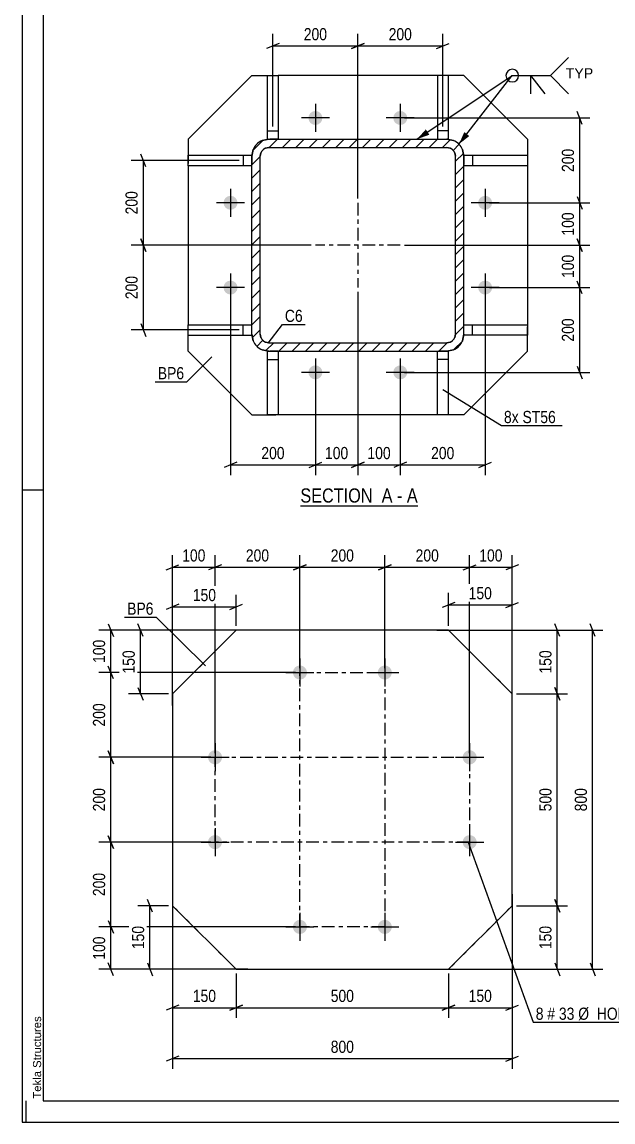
# Model space of a CAD drawing. Header units: millimetres. Extents: x 0 to 841, y 0 to 594.
# Drawn here: x 0 to 139.2, y 0 to 259.4 of the extents above; entities that cross this region are included whole.
import ezdxf

# ---------------------------------------------------------------- set-up
doc = ezdxf.new("R2010")
doc.units = ezdxf.units.MM
doc.linetypes.add('DXK_LINE_DOT2', pattern=[3.9198, 1.9599, -1.9599])
doc.linetypes.add('DXK_LINE_DOT3', pattern=[5.9187, 2.979, -0.9799, 0.9799, -0.9799])
doc.styles.add('Arial', font='ARIAL.TTF', dxfattribs={"height": 0.2})
doc.styles.add('Arial Narrow', font='ARIALN.TTF', dxfattribs={"height": 0.2})

# ---------------------------------------------------------------- blocks, each defined once
blk = doc.blocks.new('Unknown-682121906-1161')
at = {"color": 5, "linetype": 'Continuous'}
for p, q in [((0, 594), (0, 0)), ((5, 589), (5, 5)), ((5, 149), (0, 149)), ((1, 0), (1, 5)), ((5, 5), (836, 5)), ((0, 0), (841, 0))]:
    blk.add_line(p, q, dxfattribs=at)
at = {"color": 174, "linetype": 'Continuous', "style": 'Arial'}
blk.add_text('Tekla Structures', height=1.9102, rotation=90, dxfattribs=at).set_placement((4.5, 5.5))
blk = doc.blocks.new('Unknown-682121906-13 - 5292')
at = {"color": 6, "linetype": 'Continuous'}
blk.add_line((65.59, 145.34), (93.24, 145.34), dxfattribs=at)
at = {"color": 0, "linetype": 'Continuous'}
blk.add_wipeout([(83.7, 146.09), (83.7, 149.59), (65.59, 149.59), (65.59, 146.09)], dxfattribs=at)
at = {"color": 7, "linetype": 'Continuous', "style": 'Arial Narrow'}
blk.add_text('SECTION ', height=3.34, dxfattribs=at).set_placement((65.59, 146.09))
at = {"color": 0, "linetype": 'Continuous'}
blk.add_wipeout([(87.31, 146.09), (87.31, 149.59), (84.75, 149.59), (84.75, 146.09)], dxfattribs=at)
blk.add_wipeout([(89.63, 146.09), (89.63, 149.59), (88.36, 149.59), (88.36, 146.09)], dxfattribs=at)
at = {"color": 7, "linetype": 'Continuous', "style": 'Arial Narrow'}
blk.add_text('A', height=3.34, dxfattribs=at).set_placement((84.75, 146.09))
at = {"color": 0, "linetype": 'Continuous'}
blk.add_wipeout([(93.24, 146.09), (93.24, 149.59), (90.68, 149.59), (90.68, 146.09)], dxfattribs=at)
at = {"color": 7, "linetype": 'Continuous', "style": 'Arial Narrow'}
for s, p in [('A', (90.68, 146.09)), ('-', (88.36, 146.09))]:
    blk.add_text(s, height=3.34, dxfattribs=at).set_placement(p)
blk = doc.blocks.new('Part-682121906-5334 - 5292')
at = {"color": 2, "linetype": 'Continuous'}
for p, q in [((104.13, 188.05), (119.13, 188.05)), ((106.13, 185.55), (106.13, 188.05)), ((119.13, 188.05), (119.13, 185.55)), ((104.13, 185.55), (104.13, 185.8)), ((119.13, 185.55), (104.13, 185.55))]:
    blk.add_line(p, q, dxfattribs=at)
at = {"color": 7, "linetype": 'DXK_LINE_DOT2'}
blk.add_line((104.13, 185.8), (104.13, 188.05), dxfattribs=at)
blk = doc.blocks.new('Bolt-682121906-5303 - 5292')
at = {"linetype": 'Continuous'}
for points in [[(70.78, 236.8, -1), (67.48, 236.8, -1)], [(90.78, 236.8, -1), (87.48, 236.8, -1)], [(50.78, 216.8, -1), (47.48, 216.8, -1)], [(110.78, 216.8, -1), (107.48, 216.8, -1)], [(50.78, 196.8, -1), (47.48, 196.8, -1)], [(110.78, 196.8, -1), (107.48, 196.8, -1)], [(70.78, 176.8, -1), (67.48, 176.8, -1)], [(90.78, 176.8, -1), (87.48, 176.8, -1)]]:
    blk.add_hatch(color=1, dxfattribs=at).paths.add_polyline_path(points)
at = {"color": 1, "linetype": 'Continuous'}
for p, q in [((69.13, 240.1), (69.13, 233.5)), ((89.13, 240.1), (89.13, 233.5)), ((72.43, 236.8), (65.83, 236.8)), ((92.43, 236.8), (85.83, 236.8)), ((49.13, 220.1), (49.13, 213.5)), ((109.13, 220.1), (109.13, 213.5)), ((52.43, 216.8), (45.83, 216.8)), ((112.43, 216.8), (105.83, 216.8)), ((49.13, 200.1), (49.13, 193.5)), ((109.13, 200.1), (109.13, 193.5)), ((52.43, 196.8), (45.83, 196.8)), ((112.43, 196.8), (105.83, 196.8)), ((69.13, 180.1), (69.13, 173.5)), ((89.13, 180.1), (89.13, 173.5)), ((72.43, 176.8), (65.83, 176.8)), ((92.43, 176.8), (85.83, 176.8))]:
    blk.add_line(p, q, dxfattribs=at)
blk = doc.blocks.new('Part-682121906-5344 - 5292')
at = {"color": 2, "linetype": 'Continuous'}
for p, q in [((39.13, 185.55), (39.13, 188.05)), ((39.13, 188.05), (54.13, 188.05)), ((52.13, 185.55), (52.13, 188.05)), ((39.13, 185.55), (54.13, 185.55)), ((54.13, 185.55), (54.13, 185.81))]:
    blk.add_line(p, q, dxfattribs=at)
at = {"color": 7, "linetype": 'DXK_LINE_DOT2'}
blk.add_line((54.13, 185.81), (54.13, 188.05), dxfattribs=at)
blk = doc.blocks.new('Part-682121906-5328 - 5292')
at = {"linetype": 'Continuous'}
h = blk.add_hatch(dxfattribs=at)
h.set_pattern_fill('', scale=0.7, style=0, pattern_type=0)
h.set_pattern_definition([(45, (101.661, 182.1073), (-1.571545, 1.571545), [])])
h.paths.add_polyline_path([(100.13, 181.8), (101.66, 182.11), (102.96, 182.97), (103.83, 184.27), (104.13, 185.8), (104.13, 227.8), (103.83, 229.33), (102.96, 230.63), (101.66, 231.5), (100.13, 231.8), (58.13, 231.8), (56.6, 231.5), (55.3, 230.63), (54.43, 229.33), (54.13, 227.8), (54.13, 185.8), (54.43, 184.27), (55.3, 182.97), (56.6, 182.11), (58.13, 181.8)])
h.paths.add_polyline_path([(57.36, 183.96), (56.72, 184.39), (56.28, 185.04), (56.13, 185.8), (56.13, 227.8), (56.28, 228.57), (56.72, 229.22), (57.36, 229.65), (58.13, 229.8), (100.13, 229.8), (100.9, 229.65), (101.54, 229.22), (101.98, 228.57), (102.13, 227.8), (102.13, 185.8), (101.98, 185.04), (101.54, 184.39), (100.9, 183.96), (100.13, 183.8), (58.13, 183.8)])
at = {"color": 7, "linetype": 'DXK_LINE_DOT2'}
for p, q in [((56.6, 231.5), (58.13, 231.8)), ((58.13, 231.8), (100.13, 231.8)), ((100.13, 231.8), (101.66, 231.5)), ((54.13, 227.8), (54.43, 229.33)), ((56.28, 228.57), (56.13, 227.8)), ((58.13, 229.8), (57.36, 229.65)), ((58.13, 229.8), (100.13, 229.8)), ((100.9, 229.65), (100.13, 229.8)), ((102.13, 227.8), (101.98, 228.57)), ((103.83, 229.33), (104.13, 227.8)), ((54.13, 185.8), (54.13, 227.8)), ((56.13, 185.8), (56.13, 227.8)), ((102.13, 185.8), (102.13, 227.8)), ((104.13, 185.8), (104.13, 227.8)), ((54.43, 184.27), (54.13, 185.8)), ((56.13, 185.8), (56.28, 185.04)), ((101.98, 185.04), (102.13, 185.8)), ((104.13, 185.8), (103.83, 184.27)), ((58.13, 181.8), (56.6, 182.11)), ((57.36, 183.96), (58.13, 183.8)), ((58.13, 183.8), (100.13, 183.8)), ((58.13, 181.8), (100.13, 181.8)), ((100.13, 183.8), (100.9, 183.96)), ((101.66, 182.11), (100.13, 181.8))]:
    blk.add_line(p, q, dxfattribs=at)
at = {"color": 2, "linetype": 'Continuous'}
for p, q in [((58.13, 231.8), (56.6, 231.5)), ((58.13, 231.8), (100.13, 231.8)), ((101.66, 231.5), (100.13, 231.8)), ((54.43, 229.33), (54.13, 227.8)), ((56.13, 227.8), (56.28, 228.57)), ((57.36, 229.65), (58.13, 229.8)), ((58.13, 229.8), (100.13, 229.8)), ((100.13, 229.8), (100.9, 229.65)), ((101.98, 228.57), (102.13, 227.8)), ((104.13, 227.8), (103.83, 229.33)), ((54.13, 185.8), (54.13, 227.8)), ((56.13, 185.8), (56.13, 227.8)), ((102.13, 185.8), (102.13, 227.8)), ((104.13, 185.8), (104.13, 227.8)), ((54.13, 185.8), (54.43, 184.27)), ((56.28, 185.04), (56.13, 185.8)), ((102.13, 185.8), (101.98, 185.04)), ((103.83, 184.27), (104.13, 185.8)), ((56.6, 182.11), (58.13, 181.8)), ((58.13, 183.8), (57.36, 183.96)), ((58.13, 183.8), (100.13, 183.8)), ((58.13, 181.8), (100.13, 181.8)), ((100.9, 183.96), (100.13, 183.8)), ((100.13, 181.8), (101.66, 182.11))]:
    blk.add_line(p, q, dxfattribs=at)
at = {"color": 7, "linetype": 'DXK_LINE_DOT3'}
for p, q in [((79.13, 216.8), (79.13, 196.8)), ((89.13, 206.8), (69.13, 206.8))]:
    blk.add_line(p, q, dxfattribs=at)
at = {"color": 7, "linetype": 'DXK_LINE_DOT2'}
for centre, radius, start, end in [((58.13, 227.8), 4, 112.5, 157.5), ((100.13, 227.8), 4, 22.5, 67.5), ((58.13, 227.8), 2, 112.5, 157.5), ((100.13, 227.8), 2, 22.5, 67.5), ((58.13, 185.8), 4, 202.5, 247.5), ((58.13, 185.8), 2, 202.5, 247.5), ((100.13, 185.8), 2, 292.5, 337.5), ((100.13, 185.8), 4, 292.5, 337.5)]:
    blk.add_arc(centre, radius, start, end, dxfattribs=at)
at = {"color": 2, "linetype": 'Continuous'}
for centre, radius, start, end in [((58.13, 227.8), 4, 112.5, 157.5), ((100.13, 227.8), 4, 22.5, 67.5), ((58.13, 227.8), 2, 112.5, 157.5), ((100.13, 227.8), 2, 22.5, 67.5), ((58.13, 185.8), 4, 202.5, 247.5), ((58.13, 185.8), 2, 202.5, 247.5), ((100.13, 185.8), 2, 292.5, 337.5), ((100.13, 185.8), 4, 292.5, 337.5)]:
    blk.add_arc(centre, radius, start, end, dxfattribs=at)
blk = doc.blocks.new('Part-682121906-5339 - 5292')
at = {"color": 2, "linetype": 'Continuous'}
for p, q in [((104.13, 228.05), (104.13, 227.8)), ((104.13, 228.05), (119.13, 228.05)), ((106.13, 228.05), (106.13, 225.55)), ((119.13, 228.05), (119.13, 225.55)), ((119.13, 225.55), (104.13, 225.55))]:
    blk.add_line(p, q, dxfattribs=at)
at = {"color": 7, "linetype": 'DXK_LINE_DOT2'}
blk.add_line((104.13, 227.8), (104.13, 225.55), dxfattribs=at)
blk = doc.blocks.new('Part-682121906-5349 - 5292')
at = {"color": 2, "linetype": 'Continuous'}
for p, q in [((39.13, 225.55), (39.13, 228.05)), ((39.13, 228.05), (54.13, 228.05)), ((52.13, 228.05), (52.13, 225.55)), ((54.13, 228.05), (54.13, 227.8)), ((54.13, 225.55), (39.13, 225.55))]:
    blk.add_line(p, q, dxfattribs=at)
at = {"color": 7, "linetype": 'DXK_LINE_DOT2'}
blk.add_line((54.13, 227.8), (54.13, 225.55), dxfattribs=at)
blk = doc.blocks.new('Part-682121906-5354 - 5292')
at = {"color": 2, "linetype": 'Continuous'}
for p, q in [((57.88, 231.8), (57.88, 246.8)), ((57.88, 246.8), (60.38, 246.8)), ((60.38, 246.8), (60.38, 231.8)), ((57.88, 233.8), (60.38, 233.8)), ((57.88, 231.8), (58.13, 231.8))]:
    blk.add_line(p, q, dxfattribs=at)
at = {"color": 7, "linetype": 'DXK_LINE_DOT2'}
blk.add_line((60.38, 231.8), (58.13, 231.8), dxfattribs=at)
blk = doc.blocks.new('Part-682121906-5359 - 5292')
at = {"color": 2, "linetype": 'Continuous'}
for p, q in [((97.88, 246.8), (97.88, 231.8)), ((100.38, 246.8), (97.88, 246.8)), ((100.38, 246.8), (100.38, 231.8)), ((100.38, 233.8), (97.88, 233.8)), ((100.38, 231.8), (100.13, 231.8))]:
    blk.add_line(p, q, dxfattribs=at)
at = {"color": 7, "linetype": 'DXK_LINE_DOT2'}
blk.add_line((97.88, 231.8), (100.13, 231.8), dxfattribs=at)
blk = doc.blocks.new('Part-682121906-5364 - 5292')
at = {"color": 2, "linetype": 'Continuous'}
for p, q in [((57.88, 166.8), (57.88, 181.8)), ((57.88, 181.8), (58.13, 181.8)), ((60.38, 181.8), (60.38, 166.8)), ((57.88, 179.8), (60.38, 179.8)), ((60.38, 166.8), (57.88, 166.8))]:
    blk.add_line(p, q, dxfattribs=at)
at = {"color": 7, "linetype": 'DXK_LINE_DOT2'}
blk.add_line((60.38, 181.8), (58.13, 181.8), dxfattribs=at)
blk = doc.blocks.new('Part-682121906-5369 - 5292')
at = {"color": 2, "linetype": 'Continuous'}
for p, q in [((97.88, 166.8), (97.88, 181.8)), ((100.13, 181.8), (100.38, 181.8)), ((100.38, 181.8), (100.38, 166.8)), ((100.38, 179.8), (97.88, 179.8)), ((100.38, 166.8), (97.88, 166.8))]:
    blk.add_line(p, q, dxfattribs=at)
at = {"color": 7, "linetype": 'DXK_LINE_DOT2'}
blk.add_line((100.13, 181.8), (97.88, 181.8), dxfattribs=at)
blk = doc.blocks.new('Part-682121906-5418 - 5292')
at = {"color": 2, "linetype": 'Continuous'}
for p, q in [((39.13, 231.8), (54.13, 246.8)), ((54.13, 246.8), (57.88, 246.8)), ((97.88, 246.8), (60.38, 246.8)), ((104.13, 246.8), (100.38, 246.8)), ((119.13, 231.8), (104.13, 246.8)), ((39.13, 231.8), (39.13, 228.05)), ((119.13, 231.8), (119.13, 228.05)), ((39.13, 225.55), (39.13, 188.05)), ((119.13, 225.55), (119.13, 188.05)), ((39.13, 181.8), (39.13, 185.55)), ((119.13, 181.8), (119.13, 185.55)), ((39.13, 181.8), (54.13, 166.8)), ((119.13, 181.8), (104.13, 166.8)), ((54.13, 166.8), (57.88, 166.8)), ((97.88, 166.8), (60.38, 166.8)), ((104.13, 166.8), (100.38, 166.8))]:
    blk.add_line(p, q, dxfattribs=at)
at = {"color": 7, "linetype": 'DXK_LINE_DOT2'}
for p, q in [((57.88, 246.8), (60.38, 246.8)), ((100.38, 246.8), (97.88, 246.8)), ((39.13, 228.05), (39.13, 225.55)), ((119.13, 228.05), (119.13, 225.55)), ((39.13, 185.55), (39.13, 188.05)), ((119.13, 185.55), (119.13, 188.05)), ((57.88, 166.8), (60.38, 166.8)), ((100.38, 166.8), (97.88, 166.8))]:
    blk.add_line(p, q, dxfattribs=at)
blk = doc.blocks.new('Part-682121906-3629 - 3613')
at = {"color": 2, "linetype": 'Continuous'}
for p, q in [((50.48, 116.01), (35.48, 101.01)), ((50.48, 116.01), (50.48, 116.01)), ((100.48, 116.01), (50.48, 116.01)), ((100.48, 116.01), (100.48, 116.01)), ((115.48, 101.01), (100.48, 116.01)), ((35.48, 101.01), (35.48, 51.01)), ((115.48, 51.01), (115.48, 101.01)), ((35.48, 51.01), (35.48, 51.01)), ((35.48, 51.01), (50.48, 36.01)), ((100.49, 36.01), (115.48, 51.01)), ((50.48, 36.01), (100.49, 36.01)), ((50.48, 36.01), (50.48, 36.01)), ((100.49, 36.01), (100.49, 36.01))]:
    blk.add_line(p, q, dxfattribs=at)
at = {"color": 7, "linetype": 'DXK_LINE_DOT2'}
for p, q in [((35.48, 101.01), (50.48, 116.01)), ((100.48, 116.01), (50.48, 116.01)), ((115.48, 101.01), (100.48, 116.01)), ((50.48, 36.01), (35.48, 51.01)), ((100.49, 36.01), (115.48, 51.01)), ((50.48, 36.01), (100.49, 36.01))]:
    blk.add_line(p, q, dxfattribs=at)
blk = doc.blocks.new('Bolt-682121906-3662 - 3613')
at = {"linetype": 'Continuous'}
for points in [[(65.48, 107.66), (65.83, 107.62), (66.16, 107.52), (66.45, 107.34), (66.71, 107.11), (66.91, 106.83), (67.05, 106.52), (67.13, 106.18), (67.13, 105.84), (67.05, 105.5), (66.91, 105.18), (66.71, 104.9), (66.45, 104.67), (66.16, 104.5), (65.83, 104.39), (65.48, 104.36), (65.14, 104.39), (64.81, 104.5), (64.51, 104.67), (64.26, 104.9), (64.06, 105.18), (63.92, 105.5), (63.84, 105.84), (63.84, 106.18), (63.92, 106.52), (64.06, 106.83), (64.26, 107.11), (64.51, 107.34), (64.81, 107.52), (65.14, 107.62)], [(85.48, 107.66), (85.83, 107.62), (86.16, 107.52), (86.45, 107.34), (86.71, 107.11), (86.91, 106.83), (87.05, 106.52), (87.13, 106.18), (87.13, 105.84), (87.05, 105.5), (86.91, 105.18), (86.71, 104.9), (86.45, 104.67), (86.16, 104.5), (85.83, 104.39), (85.48, 104.36), (85.14, 104.39), (84.81, 104.5), (84.51, 104.67), (84.26, 104.9), (84.06, 105.18), (83.92, 105.5), (83.84, 105.84), (83.84, 106.18), (83.92, 106.52), (84.06, 106.83), (84.26, 107.11), (84.51, 107.34), (84.81, 107.52), (85.14, 107.62)], [(45.48, 87.66), (45.83, 87.62), (46.16, 87.52), (46.45, 87.34), (46.71, 87.11), (46.91, 86.83), (47.05, 86.52), (47.13, 86.18), (47.13, 85.84), (47.05, 85.5), (46.91, 85.18), (46.71, 84.9), (46.45, 84.67), (46.16, 84.5), (45.83, 84.39), (45.48, 84.36), (45.14, 84.39), (44.81, 84.5), (44.51, 84.67), (44.26, 84.9), (44.06, 85.18), (43.92, 85.5), (43.84, 85.84), (43.84, 86.18), (43.92, 86.52), (44.06, 86.83), (44.26, 87.11), (44.51, 87.34), (44.81, 87.52), (45.14, 87.62)], [(105.48, 87.66), (105.83, 87.62), (106.16, 87.52), (106.45, 87.34), (106.71, 87.11), (106.91, 86.83), (107.05, 86.52), (107.13, 86.18), (107.13, 85.84), (107.05, 85.5), (106.91, 85.18), (106.71, 84.9), (106.45, 84.67), (106.16, 84.5), (105.83, 84.39), (105.48, 84.36), (105.14, 84.39), (104.81, 84.5), (104.51, 84.67), (104.26, 84.9), (104.06, 85.18), (103.92, 85.5), (103.84, 85.84), (103.84, 86.18), (103.92, 86.52), (104.06, 86.83), (104.26, 87.11), (104.51, 87.34), (104.81, 87.52), (105.14, 87.62)], [(45.48, 67.66), (45.83, 67.62), (46.16, 67.52), (46.45, 67.34), (46.71, 67.11), (46.91, 66.83), (47.05, 66.52), (47.13, 66.18), (47.13, 65.84), (47.05, 65.5), (46.91, 65.18), (46.71, 64.9), (46.45, 64.67), (46.16, 64.5), (45.83, 64.39), (45.48, 64.36), (45.14, 64.39), (44.81, 64.5), (44.51, 64.67), (44.26, 64.9), (44.06, 65.18), (43.92, 65.5), (43.84, 65.84), (43.84, 66.18), (43.92, 66.52), (44.06, 66.83), (44.26, 67.11), (44.51, 67.34), (44.81, 67.52), (45.14, 67.62)], [(105.48, 67.66), (105.83, 67.62), (106.16, 67.52), (106.45, 67.34), (106.71, 67.11), (106.91, 66.83), (107.05, 66.52), (107.13, 66.18), (107.13, 65.84), (107.05, 65.5), (106.91, 65.18), (106.71, 64.9), (106.45, 64.67), (106.16, 64.5), (105.83, 64.39), (105.48, 64.36), (105.14, 64.39), (104.81, 64.5), (104.51, 64.67), (104.26, 64.9), (104.06, 65.18), (103.92, 65.5), (103.84, 65.84), (103.84, 66.18), (103.92, 66.52), (104.06, 66.83), (104.26, 67.11), (104.51, 67.34), (104.81, 67.52), (105.14, 67.62)], [(65.48, 47.66), (65.83, 47.62), (66.16, 47.52), (66.45, 47.34), (66.71, 47.11), (66.91, 46.83), (67.05, 46.52), (67.13, 46.18), (67.13, 45.84), (67.05, 45.5), (66.91, 45.18), (66.71, 44.9), (66.45, 44.67), (66.16, 44.5), (65.83, 44.39), (65.48, 44.36), (65.14, 44.39), (64.81, 44.5), (64.51, 44.67), (64.26, 44.9), (64.06, 45.18), (63.92, 45.5), (63.84, 45.84), (63.84, 46.18), (63.92, 46.52), (64.06, 46.83), (64.26, 47.11), (64.51, 47.34), (64.81, 47.52), (65.14, 47.62)], [(85.48, 47.66), (85.83, 47.62), (86.16, 47.52), (86.45, 47.34), (86.71, 47.11), (86.91, 46.83), (87.05, 46.52), (87.13, 46.18), (87.13, 45.84), (87.05, 45.5), (86.91, 45.18), (86.71, 44.9), (86.45, 44.67), (86.16, 44.5), (85.83, 44.39), (85.48, 44.36), (85.14, 44.39), (84.81, 44.5), (84.51, 44.67), (84.26, 44.9), (84.06, 45.18), (83.92, 45.5), (83.84, 45.84), (83.84, 46.18), (83.92, 46.52), (84.06, 46.83), (84.26, 47.11), (84.51, 47.34), (84.81, 47.52), (85.14, 47.62)]]:
    blk.add_hatch(color=1, dxfattribs=at).paths.add_polyline_path(points)
at = {"color": 1, "linetype": 'Continuous'}
for p, q in [((65.48, 109.31), (65.48, 102.71)), ((85.48, 109.31), (85.48, 102.71)), ((62.18, 106.01), (68.78, 106.01)), ((82.18, 106.01), (88.78, 106.01)), ((45.48, 89.31), (45.48, 82.71)), ((105.48, 89.31), (105.48, 82.71)), ((42.18, 86.01), (48.78, 86.01)), ((102.18, 86.01), (108.78, 86.01)), ((45.48, 69.31), (45.48, 62.71)), ((105.48, 69.31), (105.48, 62.71)), ((42.18, 66.01), (48.78, 66.01)), ((102.18, 66.01), (108.78, 66.01)), ((65.48, 49.31), (65.48, 42.71)), ((85.48, 49.31), (85.48, 42.71)), ((62.18, 46.01), (68.78, 46.01)), ((82.18, 46.01), (88.78, 46.01))]:
    blk.add_line(p, q, dxfattribs=at)
blk = doc.blocks.new('Rectangle-682121906-3859 - 3613')
at = {"color": 1, "linetype": 'DXK_LINE_DOT3'}
blk.add_lwpolyline([(65.48, 106.01), (85.48, 106.01), (85.48, 46.01), (65.48, 46.01), (65.48, 106.01)], close=True, dxfattribs=at)
blk = doc.blocks.new('Rectangle-682121906-3863 - 3613')
at = {"color": 1, "linetype": 'DXK_LINE_DOT3'}
blk.add_lwpolyline([(45.48, 86.01), (105.48, 86.01), (105.48, 66.01), (45.48, 66.01), (45.48, 86.01)], close=True, dxfattribs=at)
blk = doc.blocks.new('StraightDimension-682121906-33317 - 5292')
at = {"color": 7, "linetype": 'Continuous'}
for p, q in [((132.01, 195.3), (130.81, 198.3)), ((110.13, 196.8), (133.81, 196.8)), ((131.41, 176.8), (131.41, 196.8)), ((90.13, 176.8), (133.81, 176.8)), ((130.81, 178.3), (132.01, 175.3))]:
    blk.add_line(p, q, dxfattribs=at)
at = {"color": 0}
blk.add_wipeout([(130.66, 190.14), (126.46, 190.14), (126.46, 183.46), (130.66, 183.46)], dxfattribs=at)
at = {"color": 3, "style": 'Arial Narrow'}
blk.add_text('200', height=2.863, rotation=90.0002, dxfattribs=at).set_placement((130.06, 184.06))
blk = doc.blocks.new('StraightDimension-682121906-5427 - 5292')
at = {"color": 7, "linetype": 'Continuous'}
for p, q in [((60.63, 254.38), (57.63, 253.18)), ((59.13, 234.8), (59.13, 256.63)), ((77.63, 253.18), (80.63, 254.38)), ((79.13, 217.8), (79.13, 256.63)), ((59.13, 253.78), (79.13, 253.78))]:
    blk.add_line(p, q, dxfattribs=at)
at = {"color": 0}
blk.add_wipeout([(72.47, 254.53), (72.47, 258.73), (65.79, 258.73), (65.79, 254.53)], dxfattribs=at)
at = {"color": 3, "style": 'Arial Narrow'}
blk.add_text('200', height=2.863, dxfattribs=at).set_placement((66.39, 255.13))
blk = doc.blocks.new('StraightDimension-682121906-33414 - 5292')
at = {"color": 7, "linetype": 'Continuous'}
for p, q in [((79.13, 195.8), (79.13, 152.59)), ((89.13, 175.8), (89.13, 152.59)), ((77.63, 154.39), (80.63, 155.59)), ((79.13, 154.99), (89.13, 154.99)), ((90.63, 155.59), (87.63, 154.39))]:
    blk.add_line(p, q, dxfattribs=at)
at = {"color": 0}
blk.add_wipeout([(87.47, 155.74), (87.47, 159.94), (80.79, 159.94), (80.79, 155.74)], dxfattribs=at)
at = {"color": 3, "style": 'Arial Narrow'}
blk.add_text('100', height=2.863, dxfattribs=at).set_placement((81.39, 156.34))
blk = doc.blocks.new('StraightDimension-682121906-5442 - 5292')
at = {"color": 7, "linetype": 'Continuous'}
for p, q in [((80.63, 254.38), (77.63, 253.18)), ((79.13, 217.8), (79.13, 256.63)), ((97.63, 253.18), (100.63, 254.38)), ((99.13, 234.8), (99.13, 256.63)), ((79.13, 253.78), (99.13, 253.78))]:
    blk.add_line(p, q, dxfattribs=at)
at = {"color": 0}
blk.add_wipeout([(92.47, 254.53), (92.47, 258.73), (85.79, 258.73), (85.79, 254.53)], dxfattribs=at)
at = {"color": 3, "style": 'Arial Narrow'}
blk.add_text('200', height=2.863, dxfattribs=at).set_placement((86.39, 255.13))
blk = doc.blocks.new('StraightDimension-682121906-33316 - 5292')
at = {"color": 7, "linetype": 'Continuous'}
for p, q in [((130.81, 208.3), (132.01, 205.3)), ((90.13, 206.8), (133.81, 206.8)), ((131.41, 196.8), (131.41, 206.8)), ((132.01, 195.3), (130.81, 198.3)), ((110.13, 196.8), (133.81, 196.8))]:
    blk.add_line(p, q, dxfattribs=at)
at = {"color": 0}
blk.add_wipeout([(130.66, 205.14), (126.46, 205.14), (126.46, 198.46), (130.66, 198.46)], dxfattribs=at)
at = {"color": 3, "style": 'Arial Narrow'}
blk.add_text('100', height=2.863, rotation=90.0002, dxfattribs=at).set_placement((130.06, 199.06))
blk = doc.blocks.new('StraightDimension-682121906-5481 - 5292')
at = {"color": 7, "linetype": 'Continuous'}
for p, q in [((29.19, 205.3), (27.99, 208.3)), ((68.13, 206.8), (25.74, 206.8)), ((28.59, 186.8), (28.59, 206.8)), ((51.13, 186.8), (25.74, 186.8)), ((27.99, 188.3), (29.19, 185.3))]:
    blk.add_line(p, q, dxfattribs=at)
at = {"color": 0}
blk.add_wipeout([(27.84, 200.14), (23.64, 200.14), (23.64, 193.46), (27.84, 193.46)], dxfattribs=at)
at = {"color": 3, "style": 'Arial Narrow'}
blk.add_text('200', height=2.863, rotation=90.0002, dxfattribs=at).set_placement((27.24, 194.06))
blk = doc.blocks.new('StraightDimension-682121906-5492 - 5292')
at = {"color": 7, "linetype": 'Continuous'}
for p, q in [((51.13, 226.8), (25.74, 226.8)), ((29.19, 225.3), (27.99, 228.3)), ((28.59, 206.8), (28.59, 226.8)), ((27.99, 208.3), (29.19, 205.3)), ((68.13, 206.8), (25.74, 206.8))]:
    blk.add_line(p, q, dxfattribs=at)
at = {"color": 0}
blk.add_wipeout([(27.84, 220.14), (23.64, 220.14), (23.64, 213.46), (27.84, 213.46)], dxfattribs=at)
at = {"color": 3, "style": 'Arial Narrow'}
blk.add_text('200', height=2.863, rotation=90.0002, dxfattribs=at).set_placement((27.24, 214.06))
blk = doc.blocks.new('StraightDimension-682121906-33314 - 5292')
at = {"color": 7, "linetype": 'Continuous'}
for p, q in [((90.13, 236.8), (133.81, 236.8)), ((132.01, 235.3), (130.81, 238.3)), ((131.41, 216.8), (131.41, 236.8)), ((130.81, 218.3), (132.01, 215.3)), ((110.13, 216.8), (133.81, 216.8))]:
    blk.add_line(p, q, dxfattribs=at)
at = {"color": 0}
blk.add_wipeout([(130.66, 230.14), (126.46, 230.14), (126.46, 223.46), (130.66, 223.46)], dxfattribs=at)
at = {"color": 3, "style": 'Arial Narrow'}
blk.add_text('200', height=2.863, rotation=90.0002, dxfattribs=at).set_placement((130.06, 224.06))
blk = doc.blocks.new('StraightDimension-682121906-33315 - 5292')
at = {"color": 7, "linetype": 'Continuous'}
for p, q in [((130.81, 218.3), (132.01, 215.3)), ((110.13, 216.8), (133.81, 216.8)), ((131.41, 206.8), (131.41, 216.8)), ((132.01, 205.3), (130.81, 208.3)), ((90.13, 206.8), (133.81, 206.8))]:
    blk.add_line(p, q, dxfattribs=at)
at = {"color": 0}
blk.add_wipeout([(130.66, 215.14), (126.46, 215.14), (126.46, 208.46), (130.66, 208.46)], dxfattribs=at)
at = {"color": 3, "style": 'Arial Narrow'}
blk.add_text('100', height=2.863, rotation=90.0002, dxfattribs=at).set_placement((130.06, 209.06))
blk = doc.blocks.new('StraightDimension-682121906-33413 - 5292')
at = {"color": 7, "linetype": 'Continuous'}
for p, q in [((109.13, 195.8), (109.13, 152.59)), ((89.13, 175.8), (89.13, 152.59)), ((90.63, 155.59), (87.63, 154.39)), ((89.13, 154.99), (109.13, 154.99)), ((107.63, 154.39), (110.63, 155.59))]:
    blk.add_line(p, q, dxfattribs=at)
at = {"color": 0}
blk.add_wipeout([(102.47, 155.74), (102.47, 159.94), (95.79, 159.94), (95.79, 155.74)], dxfattribs=at)
at = {"color": 3, "style": 'Arial Narrow'}
blk.add_text('200', height=2.863, dxfattribs=at).set_placement((96.39, 156.34))
blk = doc.blocks.new('StraightDimension-682121906-33415 - 5292')
at = {"color": 7, "linetype": 'Continuous'}
for p, q in [((79.13, 195.8), (79.13, 152.59)), ((69.13, 175.8), (69.13, 152.59)), ((67.63, 154.39), (70.63, 155.59)), ((69.13, 154.99), (79.13, 154.99)), ((80.63, 155.59), (77.63, 154.39))]:
    blk.add_line(p, q, dxfattribs=at)
at = {"color": 0}
blk.add_wipeout([(77.47, 155.74), (77.47, 159.94), (70.79, 159.94), (70.79, 155.74)], dxfattribs=at)
at = {"color": 3, "style": 'Arial Narrow'}
blk.add_text('100', height=2.863, dxfattribs=at).set_placement((71.39, 156.34))
blk = doc.blocks.new('StraightDimension-682121906-33416 - 5292')
at = {"color": 7, "linetype": 'Continuous'}
for p, q in [((49.13, 195.8), (49.13, 152.59)), ((69.13, 175.8), (69.13, 152.59)), ((50.63, 155.59), (47.63, 154.39)), ((49.13, 154.99), (69.13, 154.99)), ((67.63, 154.39), (70.63, 155.59))]:
    blk.add_line(p, q, dxfattribs=at)
at = {"color": 0}
blk.add_wipeout([(62.47, 155.74), (62.47, 159.94), (55.79, 159.94), (55.79, 155.74)], dxfattribs=at)
at = {"color": 3, "style": 'Arial Narrow'}
blk.add_text('200', height=2.863, dxfattribs=at).set_placement((56.39, 156.34))
blk = doc.blocks.new('StraightDimension-682121906-3722 - 3613')
at = {"color": 7, "linetype": 'Continuous'}
for p, q in [((20.33, 47.51), (21.53, 44.51)), ((64.48, 46.01), (18.08, 46.01)), ((20.93, 36.01), (20.93, 46.01)), ((21.53, 34.51), (20.33, 37.51)), ((53.23, 36.01), (18.08, 36.01))]:
    blk.add_line(p, q, dxfattribs=at)
at = {"color": 0}
blk.add_wipeout([(20.18, 44.35), (15.98, 44.35), (15.98, 37.67), (20.18, 37.67)], dxfattribs=at)
at = {"color": 3, "style": 'Arial Narrow'}
blk.add_text('100', height=2.863, rotation=90.0002, dxfattribs=at).set_placement((19.58, 38.27))
blk = doc.blocks.new('StraightDimension-682121906-3732 - 3613')
at = {"color": 7, "linetype": 'Continuous'}
for p, q in [((44.48, 86.01), (18.08, 86.01)), ((21.53, 84.51), (20.33, 87.51)), ((20.93, 66.01), (20.93, 86.01)), ((20.33, 67.51), (21.53, 64.51)), ((44.48, 66.01), (18.08, 66.01))]:
    blk.add_line(p, q, dxfattribs=at)
at = {"color": 0}
blk.add_wipeout([(20.18, 79.35), (15.98, 79.35), (15.98, 72.67), (20.18, 72.67)], dxfattribs=at)
at = {"color": 3, "style": 'Arial Narrow'}
blk.add_text('200', height=2.863, rotation=90.0002, dxfattribs=at).set_placement((19.58, 73.27))
blk = doc.blocks.new('StraightDimension-682121906-33941 - 3613')
at = {"color": 7, "linetype": 'Continuous'}
for p, q in [((50.48, 35.01), (50.48, 24.56)), ((100.49, 35.01), (100.49, 24.56)), ((51.98, 27.56), (48.98, 26.36)), ((50.48, 26.96), (100.49, 26.96)), ((98.99, 26.36), (101.99, 27.56))]:
    blk.add_line(p, q, dxfattribs=at)
at = {"color": 0}
blk.add_wipeout([(78.83, 27.71), (78.83, 31.91), (72.14, 31.91), (72.14, 27.71)], dxfattribs=at)
at = {"color": 3, "style": 'Arial Narrow'}
blk.add_text('500', height=2.863, dxfattribs=at).set_placement((72.74, 28.31))
blk = doc.blocks.new('StraightDimension-682121906-3739 - 3613')
at = {"color": 7, "linetype": 'Continuous'}
for p, q in [((21.53, 64.51), (20.33, 67.51)), ((44.48, 66.01), (18.08, 66.01)), ((20.93, 46.01), (20.93, 66.01)), ((20.33, 47.51), (21.53, 44.51)), ((64.48, 46.01), (18.08, 46.01))]:
    blk.add_line(p, q, dxfattribs=at)
at = {"color": 0}
blk.add_wipeout([(20.18, 59.35), (15.98, 59.35), (15.98, 52.67), (20.18, 52.67)], dxfattribs=at)
at = {"color": 3, "style": 'Arial Narrow'}
blk.add_text('200', height=2.863, rotation=90.0002, dxfattribs=at).set_placement((19.58, 53.27))
blk = doc.blocks.new('StraightDimension-682121906-3752 - 3613')
at = {"color": 7, "linetype": 'Continuous'}
for p, q in [((20.33, 117.51), (21.53, 114.51)), ((53.23, 116.01), (18.08, 116.01)), ((20.93, 106.01), (20.93, 116.01)), ((21.53, 104.51), (20.33, 107.51)), ((64.48, 106.01), (18.08, 106.01))]:
    blk.add_line(p, q, dxfattribs=at)
at = {"color": 0}
blk.add_wipeout([(20.18, 114.35), (15.98, 114.35), (15.98, 107.67), (20.18, 107.67)], dxfattribs=at)
at = {"color": 3, "style": 'Arial Narrow'}
blk.add_text('100', height=2.863, rotation=90.0002, dxfattribs=at).set_placement((19.58, 108.27))
blk = doc.blocks.new('StraightDimension-682121906-3762 - 3613')
at = {"color": 7, "linetype": 'Continuous'}
for p, q in [((21.53, 104.51), (20.33, 107.51)), ((64.48, 106.01), (18.08, 106.01)), ((20.93, 86.01), (20.93, 106.01)), ((44.48, 86.01), (18.08, 86.01)), ((20.33, 87.51), (21.53, 84.51))]:
    blk.add_line(p, q, dxfattribs=at)
at = {"color": 0}
blk.add_wipeout([(20.18, 99.35), (15.98, 99.35), (15.98, 92.67), (20.18, 92.67)], dxfattribs=at)
at = {"color": 3, "style": 'Arial Narrow'}
blk.add_text('200', height=2.863, rotation=90.0002, dxfattribs=at).set_placement((19.58, 93.27))
blk = doc.blocks.new('StraightDimension-682121906-3807 - 3613')
at = {"color": 7, "linetype": 'Continuous'}
for p, q in [((35.48, 53.76), (35.48, 12.56)), ((115.48, 53.76), (115.48, 12.56)), ((36.98, 15.56), (33.98, 14.36)), ((35.48, 14.96), (115.48, 14.96)), ((113.98, 14.36), (116.98, 15.56))]:
    blk.add_line(p, q, dxfattribs=at)
at = {"color": 0}
blk.add_wipeout([(78.83, 15.71), (78.83, 19.91), (72.14, 19.91), (72.14, 15.71)], dxfattribs=at)
at = {"color": 3, "style": 'Arial Narrow'}
blk.add_text('800', height=2.863, dxfattribs=at).set_placement((72.74, 16.31))
blk = doc.blocks.new('StraightDimension-682121906-3818 - 3613')
at = {"color": 7, "linetype": 'Continuous'}
for p, q in [((135.06, 114.51), (133.86, 117.51)), ((97.73, 116.01), (136.86, 116.01)), ((134.46, 36.01), (134.46, 116.01)), ((133.86, 37.51), (135.06, 34.51)), ((97.73, 36.01), (136.86, 36.01))]:
    blk.add_line(p, q, dxfattribs=at)
at = {"color": 0}
blk.add_wipeout([(133.71, 79.35), (129.51, 79.35), (129.51, 72.67), (133.71, 72.67)], dxfattribs=at)
at = {"color": 3, "style": 'Arial Narrow'}
blk.add_text('800', height=2.863, rotation=90.0002, dxfattribs=at).set_placement((133.11, 73.27))
blk = doc.blocks.new('StraightDimension-682121906-11195 - 3613')
at = {"color": 7, "linetype": 'Continuous'}
for p, q in [((105.48, 87.01), (105.48, 133.69)), ((115.48, 98.26), (115.48, 133.69)), ((103.98, 130.24), (106.98, 131.44)), ((105.48, 130.84), (115.48, 130.84)), ((116.98, 131.44), (113.98, 130.24))]:
    blk.add_line(p, q, dxfattribs=at)
at = {"color": 0}
blk.add_wipeout([(113.83, 131.59), (113.83, 135.79), (107.14, 135.79), (107.14, 131.59)], dxfattribs=at)
at = {"color": 3, "style": 'Arial Narrow'}
blk.add_text('100', height=2.863, dxfattribs=at).set_placement((107.74, 132.19))
blk = doc.blocks.new('StraightDimension-682121906-34041 - 3613')
at = {"color": 7, "linetype": 'Continuous'}
for p, q in [((126.71, 99.51), (125.51, 102.51)), ((116.48, 101.01), (128.51, 101.01)), ((126.11, 51.01), (126.11, 101.01)), ((125.51, 52.51), (126.71, 49.51)), ((116.48, 51.01), (128.51, 51.01))]:
    blk.add_line(p, q, dxfattribs=at)
at = {"color": 0}
blk.add_wipeout([(125.36, 79.35), (121.16, 79.35), (121.16, 72.67), (125.36, 72.67)], dxfattribs=at)
at = {"color": 3, "style": 'Arial Narrow'}
blk.add_text('500', height=2.863, rotation=90.0002, dxfattribs=at).set_placement((124.76, 73.27))
blk = doc.blocks.new('StraightDimension-682121906-11196 - 3613')
at = {"color": 7, "linetype": 'Continuous'}
for p, q in [((85.48, 107.01), (85.48, 133.69)), ((105.48, 87.01), (105.48, 133.69)), ((86.98, 131.44), (83.98, 130.24)), ((85.48, 130.84), (105.48, 130.84)), ((103.98, 130.24), (106.98, 131.44))]:
    blk.add_line(p, q, dxfattribs=at)
at = {"color": 0}
blk.add_wipeout([(98.83, 131.59), (98.83, 135.79), (92.14, 135.79), (92.14, 131.59)], dxfattribs=at)
at = {"color": 3, "style": 'Arial Narrow'}
blk.add_text('200', height=2.863, dxfattribs=at).set_placement((92.74, 132.19))
blk = doc.blocks.new('StraightDimension-682121906-11197 - 3613')
at = {"color": 7, "linetype": 'Continuous'}
for p, q in [((65.48, 107.01), (65.48, 133.69)), ((85.48, 107.01), (85.48, 133.69)), ((66.98, 131.44), (63.98, 130.24)), ((65.48, 130.84), (85.48, 130.84)), ((83.98, 130.24), (86.98, 131.44))]:
    blk.add_line(p, q, dxfattribs=at)
at = {"color": 0}
blk.add_wipeout([(78.83, 131.59), (78.83, 135.79), (72.14, 135.79), (72.14, 131.59)], dxfattribs=at)
at = {"color": 3, "style": 'Arial Narrow'}
blk.add_text('200', height=2.863, dxfattribs=at).set_placement((72.74, 132.19))
blk = doc.blocks.new('StraightDimension-682121906-11198 - 3613')
at = {"color": 7, "linetype": 'Continuous'}
for p, q in [((45.48, 87.01), (45.48, 133.69)), ((65.48, 107.01), (65.48, 133.69)), ((46.98, 131.44), (43.98, 130.24)), ((45.48, 130.84), (65.48, 130.84)), ((63.98, 130.24), (66.98, 131.44))]:
    blk.add_line(p, q, dxfattribs=at)
at = {"color": 0}
blk.add_wipeout([(58.83, 131.59), (58.83, 135.79), (52.14, 135.79), (52.14, 131.59)], dxfattribs=at)
at = {"color": 3, "style": 'Arial Narrow'}
blk.add_text('200', height=2.863, dxfattribs=at).set_placement((52.74, 132.19))
blk = doc.blocks.new('StraightDimension-682121906-11199 - 3613')
at = {"color": 7, "linetype": 'Continuous'}
for p, q in [((35.48, 98.26), (35.48, 133.69)), ((45.48, 87.01), (45.48, 133.69)), ((33.98, 130.24), (36.98, 131.44)), ((35.48, 130.84), (45.48, 130.84)), ((46.98, 131.44), (43.98, 130.24))]:
    blk.add_line(p, q, dxfattribs=at)
at = {"color": 0}
blk.add_wipeout([(43.83, 131.59), (43.83, 135.79), (37.14, 135.79), (37.14, 131.59)], dxfattribs=at)
at = {"color": 3, "style": 'Arial Narrow'}
blk.add_text('100', height=2.863, dxfattribs=at).set_placement((37.74, 132.19))
blk = doc.blocks.new('StraightDimension-682121906-33555 - 3613')
at = {"color": 7, "linetype": 'Continuous'}
for p, q in [((100.48, 117.01), (100.48, 124.79)), ((115.48, 98.26), (115.48, 124.79)), ((101.98, 122.54), (98.98, 121.34)), ((100.48, 121.94), (115.48, 121.94)), ((113.98, 121.34), (116.98, 122.54))]:
    blk.add_line(p, q, dxfattribs=at)
at = {"color": 0}
blk.add_wipeout([(111.33, 122.69), (111.33, 126.89), (104.64, 126.89), (104.64, 122.69)], dxfattribs=at)
at = {"color": 3, "style": 'Arial Narrow'}
blk.add_text('150', height=2.863, dxfattribs=at).set_placement((105.24, 123.29))
blk = doc.blocks.new('StraightDimension-682121906-33682 - 3613')
at = {"color": 7, "linetype": 'Continuous'}
for p, q in [((36.98, 122.1), (33.98, 120.9)), ((35.48, 98.26), (35.48, 124.35)), ((48.98, 120.9), (51.98, 122.1)), ((50.48, 117.01), (50.48, 124.35)), ((35.48, 121.5), (50.48, 121.5))]:
    blk.add_line(p, q, dxfattribs=at)
at = {"color": 0}
blk.add_wipeout([(46.33, 122.25), (46.33, 126.45), (39.64, 126.45), (39.64, 122.25)], dxfattribs=at)
at = {"color": 3, "style": 'Arial Narrow'}
blk.add_text('150', height=2.863, dxfattribs=at).set_placement((40.24, 122.85))
blk = doc.blocks.new('StraightDimension-682121906-33809 - 3613')
at = {"color": 7, "linetype": 'Continuous'}
for p, q in [((28.51, 114.51), (27.31, 117.51)), ((53.23, 116.01), (25.06, 116.01)), ((27.91, 101.01), (27.91, 116.01)), ((27.31, 102.51), (28.51, 99.51)), ((34.48, 101.01), (25.06, 101.01))]:
    blk.add_line(p, q, dxfattribs=at)
at = {"color": 0}
blk.add_wipeout([(27.16, 111.85), (22.96, 111.85), (22.96, 105.17), (27.16, 105.17)], dxfattribs=at)
at = {"color": 3, "style": 'Arial Narrow'}
blk.add_text('150', height=2.863, rotation=90.0002, dxfattribs=at).set_placement((26.56, 105.77))
blk = doc.blocks.new('StraightDimension-682121906-33840 - 3613')
at = {"color": 7, "linetype": 'Continuous'}
for p, q in [((30.73, 49.51), (29.53, 52.51)), ((34.48, 51.01), (27.28, 51.01)), ((30.13, 36.01), (30.13, 51.01)), ((29.53, 37.51), (30.73, 34.51)), ((53.23, 36.01), (27.28, 36.01))]:
    blk.add_line(p, q, dxfattribs=at)
at = {"color": 0}
blk.add_wipeout([(29.38, 46.85), (25.18, 46.85), (25.18, 40.17), (29.38, 40.17)], dxfattribs=at)
at = {"color": 3, "style": 'Arial Narrow'}
blk.add_text('150', height=2.863, rotation=90.0002, dxfattribs=at).set_placement((28.78, 40.77))
blk = doc.blocks.new('StraightDimension-682121906-33940 - 3613')
at = {"color": 7, "linetype": 'Continuous'}
for p, q in [((115.48, 53.76), (115.48, 24.56)), ((100.49, 35.01), (100.49, 24.56)), ((101.99, 27.56), (98.99, 26.36)), ((100.49, 26.96), (115.48, 26.96)), ((113.98, 26.36), (116.98, 27.56))]:
    blk.add_line(p, q, dxfattribs=at)
at = {"color": 0}
blk.add_wipeout([(111.33, 27.71), (111.33, 31.91), (104.64, 31.91), (104.64, 27.71)], dxfattribs=at)
at = {"color": 3, "style": 'Arial Narrow'}
blk.add_text('150', height=2.863, dxfattribs=at).set_placement((105.24, 28.31))
blk = doc.blocks.new('StraightDimension-682121906-33942 - 3613')
at = {"color": 7, "linetype": 'Continuous'}
for p, q in [((35.48, 53.76), (35.48, 24.56)), ((50.48, 35.01), (50.48, 24.56)), ((36.98, 27.56), (33.98, 26.36)), ((35.48, 26.96), (50.48, 26.96)), ((48.98, 26.36), (51.98, 27.56))]:
    blk.add_line(p, q, dxfattribs=at)
at = {"color": 0}
blk.add_wipeout([(46.33, 27.71), (46.33, 31.91), (39.64, 31.91), (39.64, 27.71)], dxfattribs=at)
at = {"color": 3, "style": 'Arial Narrow'}
blk.add_text('150', height=2.863, dxfattribs=at).set_placement((40.24, 28.31))
blk = doc.blocks.new('StraightDimension-682121906-34040 - 3613')
at = {"color": 7, "linetype": 'Continuous'}
for p, q in [((126.71, 114.51), (125.51, 117.51)), ((97.73, 116.01), (128.51, 116.01)), ((126.11, 101.01), (126.11, 116.01)), ((125.51, 102.51), (126.71, 99.51)), ((116.48, 101.01), (128.51, 101.01))]:
    blk.add_line(p, q, dxfattribs=at)
at = {"color": 0}
blk.add_wipeout([(125.36, 111.85), (121.16, 111.85), (121.16, 105.17), (125.36, 105.17)], dxfattribs=at)
at = {"color": 3, "style": 'Arial Narrow'}
blk.add_text('150', height=2.863, rotation=90.0002, dxfattribs=at).set_placement((124.76, 105.77))
blk = doc.blocks.new('StraightDimension-682121906-34042 - 3613')
at = {"color": 7, "linetype": 'Continuous'}
for p, q in [((126.71, 49.51), (125.51, 52.51)), ((116.48, 51.01), (128.51, 51.01)), ((126.11, 36.01), (126.11, 51.01)), ((125.51, 37.51), (126.71, 34.51)), ((97.73, 36.01), (128.51, 36.01))]:
    blk.add_line(p, q, dxfattribs=at)
at = {"color": 0}
blk.add_wipeout([(125.36, 46.85), (121.16, 46.85), (121.16, 40.17), (125.36, 40.17)], dxfattribs=at)
at = {"color": 3, "style": 'Arial Narrow'}
blk.add_text('150', height=2.863, rotation=90.0002, dxfattribs=at).set_placement((124.76, 40.77))
blk = doc.blocks.new('Mark-682121906-5324 - 5292')
at = {"color": 0}
blk.add_wipeout([(66.14, 188.7), (66.14, 191.7), (61.94, 191.7), (61.94, 188.7)], dxfattribs=at)
blk.add_wipeout([(66.14, 188.7), (66.14, 191.7), (61.94, 191.7), (61.94, 188.7)], dxfattribs=at)
at = {"color": 30, "linetype": 'Continuous'}
for p, q in [((58, 183.65), (61.34, 188.1)), ((61.34, 188.1), (66.74, 188.1))]:
    blk.add_line(p, q, dxfattribs=at)
at = {"color": 3, "style": 'Arial Narrow'}
blk.add_text('C6', height=2.863, dxfattribs=at).set_placement((61.94, 188.7))
blk = doc.blocks.new('Mark-682121906-5414 - 5292')
at = {"color": 0}
blk.add_wipeout([(38.2, 175.18), (38.2, 178.18), (31.99, 178.18), (31.99, 175.18)], dxfattribs=at)
blk.add_wipeout([(38.2, 175.18), (38.2, 178.18), (31.99, 178.18), (31.99, 175.18)], dxfattribs=at)
at = {"color": 30, "linetype": 'Continuous'}
for p in [(44.73, 180.45), (31.39, 174.58)]:
    blk.add_line(p, (38.8, 174.58), dxfattribs=at)
at = {"color": 3, "style": 'Arial Narrow'}
blk.add_text('BP6', height=2.863, dxfattribs=at).set_placement((31.99, 175.18))
blk = doc.blocks.new('MarkSet-682121906-5584 - 5292')
at = {"color": 0}
blk.add_wipeout([(117.03, 164.84), (117.03, 167.84), (113.56, 167.84), (113.56, 164.84)], dxfattribs=at)
blk.add_wipeout([(117.03, 164.84), (117.03, 167.84), (113.56, 167.84), (113.56, 164.84)], dxfattribs=at)
at = {"color": 30, "linetype": 'Continuous'}
blk.add_line((99.13, 172.74), (112.96, 164.24), dxfattribs=at)
at = {"color": 0}
blk.add_wipeout([(125.79, 164.84), (125.79, 167.84), (117.93, 167.84), (117.93, 164.84)], dxfattribs=at)
blk.add_wipeout([(125.79, 164.84), (125.79, 167.84), (117.93, 167.84), (117.93, 164.84)], dxfattribs=at)
at = {"color": 30, "linetype": 'Continuous'}
blk.add_line((112.96, 164.24), (127.29, 164.24), dxfattribs=at)
at = {"color": 3, "style": 'Arial Narrow'}
for s, p in [('8x', (113.56, 164.84)), ('ST56', (117.93, 164.84))]:
    blk.add_text(s, height=2.863, dxfattribs=at).set_placement(p)
blk = doc.blocks.new('WeldMark-682121906-14675 - 5292')
at = {"linetype": 'Continuous'}
for points in [[(95.98, 232.85), (93.07, 231.8), (95.15, 234.09)], [(105.39, 232.54), (102.96, 230.63), (104.21, 233.46)]]:
    blk.add_hatch(color=30, dxfattribs=at).paths.add_polyline_path(points)
at = {"color": 30, "linetype": 'Continuous'}
for p, q in [((93.07, 231.8), (115.51, 246.8)), ((102.96, 230.63), (115.51, 246.8)), ((115.51, 246.8), (124.51, 246.8))]:
    blk.add_line(p, q, dxfattribs=at)
at = {"color": 3, "linetype": 'Continuous'}
for q in [(123.23, 242.52), (119.8, 242.52)]:
    blk.add_line((119.8, 246.8), q, dxfattribs=at)
for start, end in [(90, 270), (270, 90)]:
    blk.add_arc((115.51, 246.8), 1.5, start, end, dxfattribs=at)
at = {"color": 0, "linetype": 'Continuous'}
blk.add_wipeout([(134.59, 246.15), (134.59, 248.65), (128.11, 248.65), (128.11, 246.15)], dxfattribs=at)
blk.add_wipeout([(134.59, 246.15), (134.59, 248.65), (128.11, 248.65), (128.11, 246.15)], dxfattribs=at)
at = {"color": 3, "linetype": 'Continuous'}
for q in [(128.8, 251.09), (128.8, 242.52)]:
    blk.add_line((124.51, 246.8), q, dxfattribs=at)
at = {"color": 3, "linetype": 'Continuous', "style": 'Arial'}
blk.add_text('TYP', height=2.388, dxfattribs=at).set_placement((128.11, 246.15))
blk = doc.blocks.new('Mark-682121906-3625 - 3613')
at = {"color": 0}
blk.add_wipeout([(30.98, 119.64), (30.98, 122.64), (24.77, 122.64), (24.77, 119.64)], dxfattribs=at)
blk.add_wipeout([(30.98, 119.64), (30.98, 122.64), (24.77, 122.64), (24.77, 119.64)], dxfattribs=at)
at = {"color": 30, "linetype": 'Continuous'}
for p in [(24.17, 119.04), (43.27, 107.6)]:
    blk.add_line(p, (31.58, 119.04), dxfattribs=at)
at = {"color": 3, "style": 'Arial Narrow'}
blk.add_text('BP6', height=2.863, dxfattribs=at).set_placement((24.77, 119.64))
blk = doc.blocks.new('Mark-682121906-3658 - 3613')
at = {"color": 0}
blk.add_wipeout([(122.88, 24.11), (122.88, 27.11), (121.05, 27.11), (121.05, 24.11)], dxfattribs=at)
blk.add_wipeout([(122.88, 24.11), (122.88, 27.11), (121.05, 27.11), (121.05, 24.11)], dxfattribs=at)
at = {"color": 7, "linetype": 'Continuous'}
blk.add_line((105.14, 66.02), (120.45, 23.51), dxfattribs=at)
at = {"color": 0}
blk.add_wipeout([(125.61, 24.11), (125.61, 27.11), (123.78, 27.11), (123.78, 24.11)], dxfattribs=at)
blk.add_wipeout([(125.61, 24.11), (125.61, 27.11), (123.78, 27.11), (123.78, 24.11)], dxfattribs=at)
at = {"color": 3, "style": 'Arial Narrow'}
blk.add_text('8', height=2.86, dxfattribs=at).set_placement((121.05, 24.11))
at = {"color": 0}
blk.add_wipeout([(130.16, 24.11), (130.16, 27.11), (126.51, 27.11), (126.51, 24.11)], dxfattribs=at)
blk.add_wipeout([(130.16, 24.11), (130.16, 27.11), (126.51, 27.11), (126.51, 24.11)], dxfattribs=at)
at = {"color": 3, "style": 'Arial Narrow'}
blk.add_text('#', height=2.86, dxfattribs=at).set_placement((123.78, 24.11))
at = {"color": 0}
blk.add_wipeout([(146.59, 24.11), (146.59, 27.11), (131.06, 27.11), (131.06, 24.11)], dxfattribs=at)
blk.add_wipeout([(146.59, 24.11), (146.59, 27.11), (131.06, 27.11), (131.06, 24.11)], dxfattribs=at)
at = {"color": 7, "linetype": 'Continuous'}
blk.add_line((120.45, 23.51), (147.19, 23.51), dxfattribs=at)
at = {"color": 3, "style": 'Arial Narrow'}
for s, p in [('33', (126.51, 24.11)), ('Ø  HOLES', (131.06, 24.11))]:
    blk.add_text(s, height=2.863, dxfattribs=at).set_placement(p)

msp = doc.modelspace()

# ---------------------------------------------------------------- block references
for name in ['Unknown-682121906-1161', 'Part-682121906-5418 - 5292', 'Part-682121906-5354 - 5292', 'Part-682121906-5359 - 5292', 'Bolt-682121906-5303 - 5292', 'Part-682121906-5328 - 5292', 'Part-682121906-5349 - 5292', 'Part-682121906-5339 - 5292', 'Part-682121906-5344 - 5292', 'Part-682121906-5334 - 5292', 'Part-682121906-5364 - 5292', 'Part-682121906-5369 - 5292', 'Part-682121906-3629 - 3613', 'Bolt-682121906-3662 - 3613', 'Rectangle-682121906-3859 - 3613', 'Rectangle-682121906-3863 - 3613']:
    msp.add_blockref(name, (0, 0))

# ---------------------------------------------------------------- next in the draw order: block references
for name in ['StraightDimension-682121906-5427 - 5292', 'StraightDimension-682121906-5481 - 5292', 'StraightDimension-682121906-33317 - 5292', 'Mark-682121906-5414 - 5292', 'Unknown-682121906-13 - 5292', 'StraightDimension-682121906-3752 - 3613', 'StraightDimension-682121906-3732 - 3613', 'StraightDimension-682121906-3722 - 3613']:
    msp.add_blockref(name, (0, 0))

# ---------------------------------------------------------------- next in the draw order: block references
for name in ['StraightDimension-682121906-5442 - 5292', 'StraightDimension-682121906-5492 - 5292', 'StraightDimension-682121906-33414 - 5292', 'StraightDimension-682121906-3762 - 3613', 'StraightDimension-682121906-3739 - 3613', 'StraightDimension-682121906-33941 - 3613']:
    msp.add_blockref(name, (0, 0))

# ---------------------------------------------------------------- next in the draw order: block references
for name in ['StraightDimension-682121906-33314 - 5292', 'StraightDimension-682121906-33316 - 5292', 'StraightDimension-682121906-33415 - 5292', 'StraightDimension-682121906-3807 - 3613']:
    msp.add_blockref(name, (0, 0))

# ---------------------------------------------------------------- next in the draw order: block references
for name in ['WeldMark-682121906-14675 - 5292', 'StraightDimension-682121906-33315 - 5292', 'StraightDimension-682121906-33416 - 5292', 'StraightDimension-682121906-33413 - 5292', 'StraightDimension-682121906-3818 - 3613', 'StraightDimension-682121906-33840 - 3613']:
    msp.add_blockref(name, (0, 0))

# ---------------------------------------------------------------- next in the draw order: block references
for name in ['Mark-682121906-5324 - 5292', 'MarkSet-682121906-5584 - 5292', 'StraightDimension-682121906-11195 - 3613', 'StraightDimension-682121906-33942 - 3613']:
    msp.add_blockref(name, (0, 0))

# ---------------------------------------------------------------- next in the draw order: block references
for name in ['StraightDimension-682121906-11196 - 3613', 'StraightDimension-682121906-34041 - 3613']:
    msp.add_blockref(name, (0, 0))

# ---------------------------------------------------------------- next in the draw order: block references
for name in ['StraightDimension-682121906-11197 - 3613', 'StraightDimension-682121906-33555 - 3613', 'StraightDimension-682121906-33940 - 3613']:
    msp.add_blockref(name, (0, 0))

# ---------------------------------------------------------------- next in the draw order: block references
for name in ['StraightDimension-682121906-11198 - 3613', 'StraightDimension-682121906-34040 - 3613', 'StraightDimension-682121906-34042 - 3613']:
    msp.add_blockref(name, (0, 0))

# ---------------------------------------------------------------- next in the draw order: block references
for name in ['StraightDimension-682121906-11199 - 3613', 'Mark-682121906-3658 - 3613']:
    msp.add_blockref(name, (0, 0))

# ---------------------------------------------------------------- next in the draw order: block references
msp.add_blockref('StraightDimension-682121906-33682 - 3613', (0, 0))

# ---------------------------------------------------------------- next in the draw order: block references
msp.add_blockref('StraightDimension-682121906-33809 - 3613', (0, 0))

# ---------------------------------------------------------------- next in the draw order: block references
msp.add_blockref('Mark-682121906-3625 - 3613', (0, 0))

doc.saveas('drawing.dxf')
